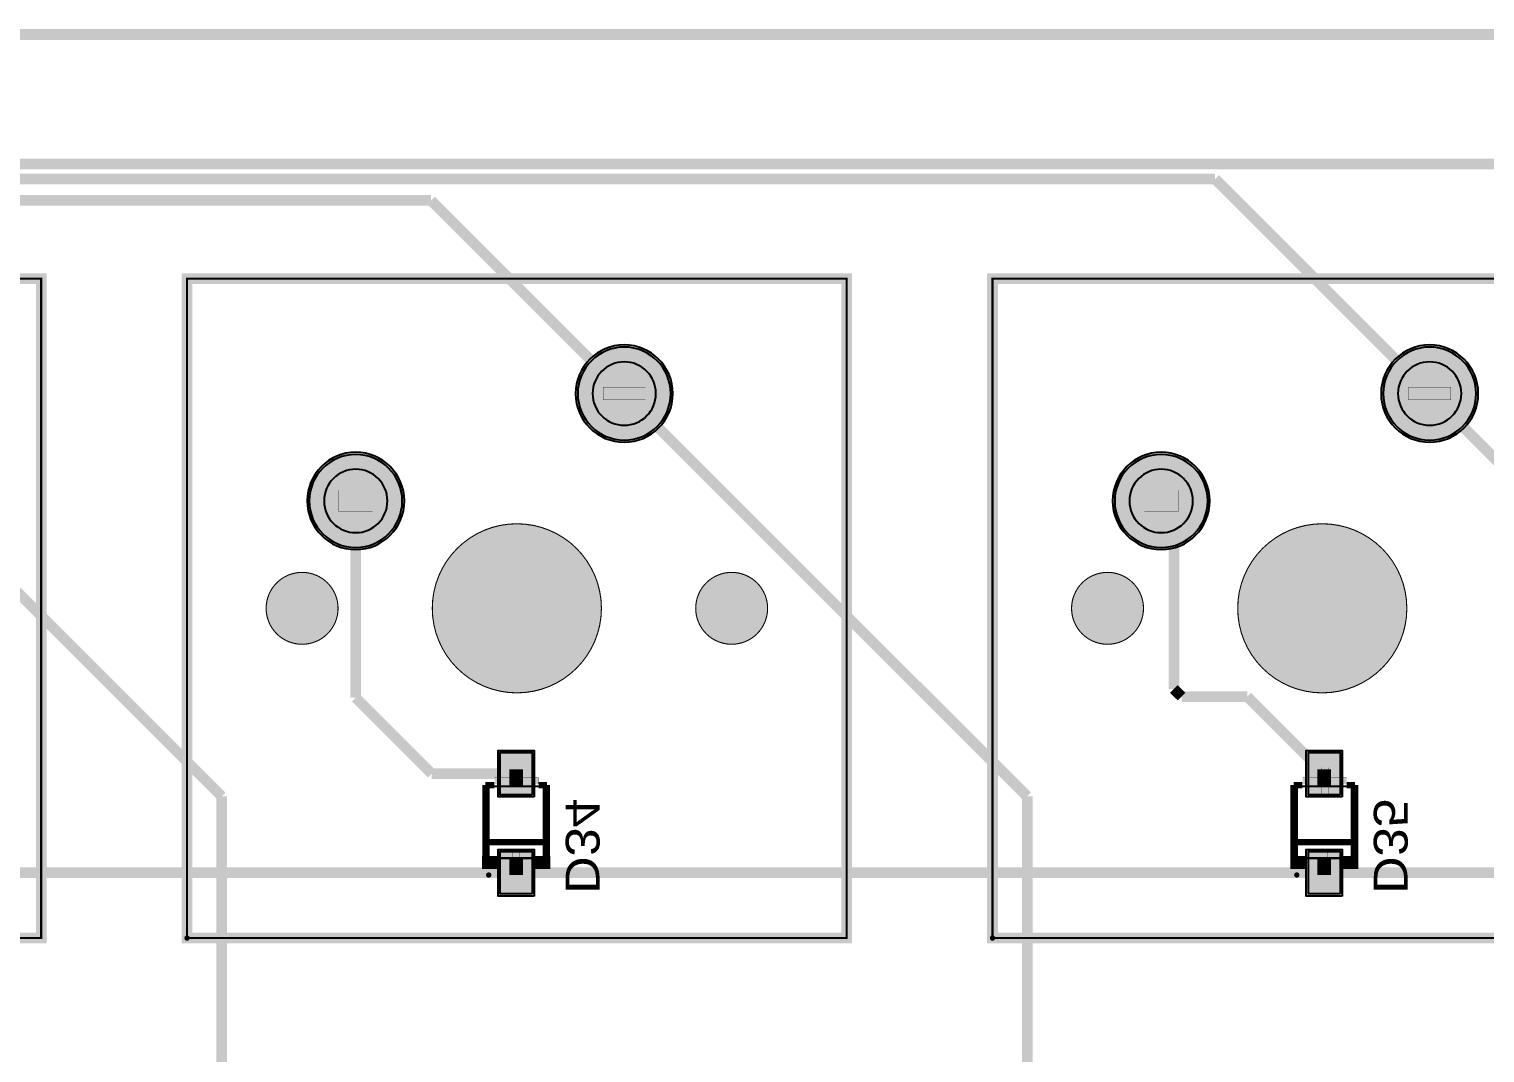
# Model space of a CAD drawing. Header units: millimetres. Extents: x 0 to 199, y -7 to 103.
# Drawn here: x 97.26 to 131.69, y 79.28 to 103.49 of the extents above; entities that cross this region are included whole.
import ezdxf
from ezdxf.enums import TextEntityAlignment as Align

# ---------------------------------------------------------------- set-up
doc = ezdxf.new("R2010")
doc.units = ezdxf.units.MM
doc.header["$MEASUREMENT"] = 0
for name, color, linetype, true_color in [('Board-Outline-Layer', 7, 'Continuous', 0xff00ff), ('Bottom-Layer', 7, 'Continuous', 0x0000ff), ('Bottom-Paste-Mask-Layer', 7, 'Continuous', 0x800000), ('Bottom-Silkscreen-Layer', 7, 'Continuous', 0x66cc33), ('Bottom-Solder-Mask-Layer', 7, 'Continuous', 0xaa00ff), ('Component-Marking-Layer', 7, 'Continuous', 0x66ffcc), ('Component-Shape-Layer', 7, 'Continuous', 0x00cccc), ('Document-Layer', 7, 'Continuous', 0xffffff), ('Hole-Layer', 7, 'Continuous', 0x222222), ('Multi-Layer', 7, 'Continuous', 0xc0c0c0), ('Pin-Floating-Layer', 7, 'Continuous', 0xff99ff), ('Pin-Soldering-Layer', 7, 'Continuous', 0xcc9999), ('Top-Layer', 7, 'Continuous', 0xff0000), ('Top-Paste-Mask-Layer', 7, 'Continuous', 0x808080), ('Top-Silkscreen-Layer', 7, 'Continuous', 0xffcc00), ('Top-Solder-Mask-Layer', 7, 'Continuous', 0x800080)]:
    doc.layers.add(name, color=color, linetype=linetype, true_color=true_color)
doc.styles.get("Standard").update_dxf_attribs({"font": 'arial.ttf'})

msp = doc.modelspace()

# ---------------------------------------------------------------- hatches: boundary and pattern name
at = {"layer": 'Bottom-Layer'}
for points in [[(110.232, 94.873, 1), (112.432, 94.873, 1)], [(129.282, 94.873, 1), (131.482, 94.873, 1)], [(103.882, 92.333, 1), (106.082, 92.333, 1)], [(122.932, 92.333, 1), (125.132, 92.333, 1)], [(109.151, 85.382), (108.401, 85.382), (108.401, 86.382), (109.151, 86.382)], [(128.264, 85.382), (127.514, 85.382), (127.514, 86.382), (128.264, 86.382)], [(109.151, 83.037), (108.401, 83.037), (108.401, 84.037), (109.151, 84.037)], [(128.264, 83.037), (127.514, 83.037), (127.514, 84.037), (128.264, 84.037)]]:
    msp.add_hatch(color=256, dxfattribs=at).paths.add_polyline_path(points)
at = {"layer": 'Bottom-Paste-Mask-Layer'}
for points in [[(110.232, 94.873, 1), (112.432, 94.873, 1)], [(129.282, 94.873, 1), (131.482, 94.873, 1)], [(103.882, 92.333, 1), (106.082, 92.333, 1)], [(122.932, 92.333, 1), (125.132, 92.333, 1)], [(109.151, 85.382), (108.401, 85.382), (108.401, 86.382), (109.151, 86.382)], [(128.264, 85.382), (127.514, 85.382), (127.514, 86.382), (128.264, 86.382)], [(109.151, 83.037), (108.401, 83.037), (108.401, 84.037), (109.151, 84.037)], [(128.264, 83.037), (127.514, 83.037), (127.514, 84.037), (128.264, 84.037)]]:
    msp.add_hatch(color=256, dxfattribs=at).paths.add_polyline_path(points)
at = {"layer": 'Bottom-Silkscreen-Layer'}
for points in [[(107.973, 83.934), (108.326, 83.934), (108.326, 83.629), (107.973, 83.629)], [(107.973, 83.934), (108.326, 83.934), (108.326, 83.629), (107.973, 83.629)], [(109.578, 83.934), (109.578, 83.629), (109.226, 83.629), (109.226, 83.934)], [(109.578, 83.934), (109.578, 83.629), (109.226, 83.629), (109.226, 83.934)], [(127.087, 83.934), (127.439, 83.934), (127.439, 83.629), (127.087, 83.629)], [(127.087, 83.934), (127.439, 83.934), (127.439, 83.629), (127.087, 83.629)], [(128.692, 83.934), (128.692, 83.629), (128.339, 83.629), (128.339, 83.934)], [(128.692, 83.934), (128.692, 83.629), (128.339, 83.629), (128.339, 83.934)]]:
    msp.add_hatch(color=256, dxfattribs=at).paths.add_polyline_path(points)
at = {"layer": 'Bottom-Solder-Mask-Layer'}
for points in [[(110.182, 94.873, 1), (112.482, 94.873, 1)], [(129.232, 94.873, 1), (131.532, 94.873, 1)], [(103.832, 92.333, 1), (106.132, 92.333, 1)], [(122.882, 92.333, 1), (125.182, 92.333, 1)], [(109.202, 85.331), (108.35, 85.331), (108.35, 86.433), (109.202, 86.433)], [(128.315, 85.331), (127.463, 85.331), (127.463, 86.433), (128.315, 86.433)], [(109.202, 82.986), (108.35, 82.986), (108.35, 84.087), (109.202, 84.087)], [(128.315, 82.986), (127.463, 82.986), (127.463, 84.087), (128.315, 84.087)]]:
    msp.add_hatch(color=256, dxfattribs=at).paths.add_polyline_path(points)
at = {"layer": 'Component-Marking-Layer'}
for points in [[(108.066, 83.484, 1), (108.186, 83.484, 1)], [(108.066, 83.484, 1), (108.186, 83.484, 1)], [(127.179, 83.484, 1), (127.299, 83.484, 1)], [(127.179, 83.484, 1), (127.299, 83.484, 1)], [(100.932, 81.993, 1), (101.052, 81.993, 1)], [(100.932, 81.993, 1), (101.052, 81.993, 1)], [(119.982, 81.993, 1), (120.102, 81.993, 1)], [(119.982, 81.993, 1), (120.102, 81.993, 1)]]:
    msp.add_hatch(color=256, dxfattribs=at).paths.add_polyline_path(points)
at = {"layer": 'Document-Layer'}
for points in [[(109.306, 85.792), (109.306, 85.636), (108.266, 85.636), (108.266, 85.792)], [(109.306, 85.792), (109.306, 85.636), (108.266, 85.636), (108.266, 85.792)], [(108.866, 86.024), (108.866, 85.4), (108.71, 85.4), (108.71, 86.024)], [(108.866, 86.024), (108.866, 85.4), (108.71, 85.4), (108.71, 86.024)], [(128.419, 85.792), (128.419, 85.636), (127.379, 85.636), (127.379, 85.792)], [(128.419, 85.792), (128.419, 85.636), (127.379, 85.636), (127.379, 85.792)], [(127.979, 86.024), (127.979, 85.4), (127.823, 85.4), (127.823, 86.024)], [(127.979, 86.024), (127.979, 85.4), (127.823, 85.4), (127.823, 86.024)], [(108.846, 83.484), (108.69, 83.484), (108.69, 84.108), (108.846, 84.108)], [(108.846, 83.484), (108.69, 83.484), (108.69, 84.108), (108.846, 84.108)], [(127.959, 83.484), (127.803, 83.484), (127.803, 84.108), (127.959, 84.108)], [(127.959, 83.484), (127.803, 83.484), (127.803, 84.108), (127.959, 84.108)]]:
    msp.add_hatch(color=256, dxfattribs=at).paths.add_polyline_path(points)
at = {"layer": 'Hole-Layer'}
for points in [[(110.582, 94.873, 1), (112.082, 94.873, 1)], [(129.632, 94.873, 1), (131.132, 94.873, 1)], [(104.232, 92.333, 1), (105.732, 92.333, 1)], [(123.282, 92.333, 1), (124.782, 92.333, 1)]]:
    msp.add_hatch(color=256, dxfattribs=at).paths.add_polyline_path(points)
at = {"layer": 'Multi-Layer'}
for points in [[(110.232, 94.873, 1), (112.432, 94.873, 1)], [(110.232, 94.873, 1), (112.432, 94.873, 1)], [(110.232, 94.873, 1), (112.432, 94.873, 1)], [(129.282, 94.873, 1), (131.482, 94.873, 1)], [(129.282, 94.873, 1), (131.482, 94.873, 1)], [(129.282, 94.873, 1), (131.482, 94.873, 1)], [(103.882, 92.333, 1), (106.082, 92.333, 1)], [(103.882, 92.333, 1), (106.082, 92.333, 1)], [(103.882, 92.333, 1), (106.082, 92.333, 1)], [(122.932, 92.333, 1), (125.132, 92.333, 1)], [(122.932, 92.333, 1), (125.132, 92.333, 1)], [(122.932, 92.333, 1), (125.132, 92.333, 1)], [(106.792, 89.793, 1), (110.792, 89.793, 1)], [(106.792, 89.793, 1), (110.792, 89.793, 1)], [(125.842, 89.793, 1), (129.842, 89.793, 1)], [(125.842, 89.793, 1), (129.842, 89.793, 1)], [(102.862, 89.793, 1), (104.563, 89.793, 1)], [(102.862, 89.793, 1), (104.563, 89.793, 1)], [(113.022, 89.793, 1), (114.723, 89.793, 1)], [(113.022, 89.793, 1), (114.723, 89.793, 1)], [(121.912, 89.793, 1), (123.613, 89.793, 1)], [(121.912, 89.793, 1), (123.613, 89.793, 1)]]:
    msp.add_hatch(color=256, dxfattribs=at).paths.add_polyline_path(points)
at = {"layer": 'Pin-Floating-Layer'}
for points in [[(108.936, 85.694), (108.936, 85.574), (108.616, 85.574), (108.616, 85.694)], [(108.936, 85.694), (108.936, 85.574), (108.616, 85.574), (108.616, 85.694)], [(128.049, 85.694), (128.049, 85.574), (127.729, 85.574), (127.729, 85.694)], [(128.049, 85.694), (128.049, 85.574), (127.729, 85.574), (127.729, 85.694)], [(108.936, 83.894), (108.936, 83.774), (108.616, 83.774), (108.616, 83.894)], [(108.936, 83.894), (108.936, 83.774), (108.616, 83.774), (108.616, 83.894)], [(128.049, 83.894), (128.049, 83.774), (127.729, 83.774), (127.729, 83.894)], [(128.049, 83.894), (128.049, 83.774), (127.729, 83.774), (127.729, 83.894)]]:
    msp.add_hatch(color=256, dxfattribs=at).paths.add_polyline_path(points)
at = {"layer": 'Pin-Soldering-Layer'}
for points in [[(110.832, 95.023), (111.832, 95.023), (111.832, 94.723), (110.832, 94.723)], [(110.832, 95.023), (111.832, 95.023), (111.832, 94.723), (110.832, 94.723)], [(129.882, 95.023), (130.882, 95.023), (130.882, 94.723), (129.882, 94.723)], [(129.882, 95.023), (130.882, 95.023), (130.882, 94.723), (129.882, 94.723)], [(104.582, 92.583), (105.382, 92.583), (105.382, 92.083), (104.582, 92.083)], [(104.582, 92.583), (105.382, 92.583), (105.382, 92.083), (104.582, 92.083)], [(123.632, 92.583), (124.432, 92.583), (124.432, 92.083), (123.632, 92.083)], [(123.632, 92.583), (124.432, 92.583), (124.432, 92.083), (123.632, 92.083)], [(108.936, 85.984), (108.936, 85.684), (108.616, 85.684), (108.616, 85.984)], [(108.936, 85.984), (108.936, 85.684), (108.616, 85.684), (108.616, 85.984)], [(128.049, 85.984), (128.049, 85.684), (127.729, 85.684), (127.729, 85.984)], [(128.049, 85.984), (128.049, 85.684), (127.729, 85.684), (127.729, 85.984)], [(108.936, 83.784), (108.936, 83.484), (108.616, 83.484), (108.616, 83.784)], [(108.936, 83.784), (108.936, 83.484), (108.616, 83.484), (108.616, 83.784)], [(128.049, 83.784), (128.049, 83.484), (127.729, 83.484), (127.729, 83.784)], [(128.049, 83.784), (128.049, 83.484), (127.729, 83.484), (127.729, 83.784)]]:
    msp.add_hatch(color=256, dxfattribs=at).paths.add_polyline_path(points)
at = {"layer": 'Top-Layer'}
for points in [[(110.232, 94.873, 1), (112.432, 94.873, 1)], [(129.282, 94.873, 1), (131.482, 94.873, 1)], [(103.882, 92.333, 1), (106.082, 92.333, 1)], [(122.932, 92.333, 1), (125.132, 92.333, 1)]]:
    msp.add_hatch(color=256, dxfattribs=at).paths.add_polyline_path(points)
at = {"layer": 'Top-Paste-Mask-Layer'}
for points in [[(110.232, 94.873, 1), (112.432, 94.873, 1)], [(129.282, 94.873, 1), (131.482, 94.873, 1)], [(103.882, 92.333, 1), (106.082, 92.333, 1)], [(122.932, 92.333, 1), (125.132, 92.333, 1)]]:
    msp.add_hatch(color=256, dxfattribs=at).paths.add_polyline_path(points)
at = {"layer": 'Top-Solder-Mask-Layer'}
for points in [[(110.182, 94.873, 1), (112.482, 94.873, 1)], [(129.232, 94.873, 1), (131.532, 94.873, 1)], [(103.832, 92.333, 1), (106.132, 92.333, 1)], [(122.882, 92.333, 1), (125.182, 92.333, 1)]]:
    msp.add_hatch(color=256, dxfattribs=at).paths.add_polyline_path(points)

# ---------------------------------------------------------------- linework, layer by layer
at = {"layer": 'Board-Outline-Layer', "const_width": 0.254}
msp.add_lwpolyline([(-0.032, 3.019), (-0.032, 100.367, -0.414), (2.968, 103.367), (195.568, 103.367), (195.568, 103.367, -0.414), (198.568, 100.367), (198.568, 100.367), (198.568, 3.019), (198.568, 3.019, -0.414), (195.568, 0.019), (195.568, 0.019), (2.968, 0.019, -0.414)], format="xyb", close=True, dxfattribs=at)
at = {"layer": 'Bottom-Layer'}
for points in [[(110.232, 94.873, 1), (112.432, 94.873), (112.432, 94.873, 1), (110.232, 94.873)], [(129.282, 94.873, 1), (131.482, 94.873), (131.482, 94.873, 1), (129.282, 94.873)], [(103.882, 92.333, 1), (106.082, 92.333), (106.082, 92.333, 1), (103.882, 92.333)], [(122.932, 92.333, 1), (125.132, 92.333), (125.132, 92.333, 1), (122.932, 92.333)]]:
    msp.add_lwpolyline(points, format="xyb", dxfattribs=at)
at = {"layer": 'Bottom-Layer', "const_width": 0.254}
for points in [[(104.982, 92.333), (104.982, 87.677)], [(124.032, 92.333), (124.333, 92.032)], [(124.333, 92.032), (124.333, 87.884)], [(104.982, 87.677), (106.778, 85.882)], [(124.333, 87.884), (124.513, 87.705)], [(124.513, 87.705), (126.066, 87.705)], [(126.066, 87.705), (127.889, 85.882)], [(106.778, 85.882), (108.776, 85.882)], [(89.662, 83.537), (108.776, 83.537)], [(108.776, 83.537), (127.889, 83.537)], [(127.889, 83.537), (133.067, 83.537)]]:
    msp.add_lwpolyline(points, dxfattribs=at)
at = {"layer": 'Bottom-Layer'}
for points in [[(109.151, 85.382), (108.401, 85.382), (108.401, 86.382), (109.151, 86.382)], [(128.264, 85.382), (127.514, 85.382), (127.514, 86.382), (128.264, 86.382)], [(109.151, 83.037), (108.401, 83.037), (108.401, 84.037), (109.151, 84.037)], [(128.264, 83.037), (127.514, 83.037), (127.514, 84.037), (128.264, 84.037)]]:
    msp.add_lwpolyline(points, close=True, dxfattribs=at)
at = {"layer": 'Bottom-Paste-Mask-Layer'}
for points in [[(110.232, 94.873, 1), (112.432, 94.873), (112.432, 94.873, 1), (110.232, 94.873)], [(129.282, 94.873, 1), (131.482, 94.873), (131.482, 94.873, 1), (129.282, 94.873)], [(103.882, 92.333, 1), (106.082, 92.333), (106.082, 92.333, 1), (103.882, 92.333)], [(122.932, 92.333, 1), (125.132, 92.333), (125.132, 92.333, 1), (122.932, 92.333)]]:
    msp.add_lwpolyline(points, format="xyb", dxfattribs=at)
for points in [[(109.151, 85.382), (108.401, 85.382), (108.401, 86.382), (109.151, 86.382)], [(128.264, 85.382), (127.514, 85.382), (127.514, 86.382), (128.264, 86.382)], [(109.151, 83.037), (108.401, 83.037), (108.401, 84.037), (109.151, 84.037)], [(128.264, 83.037), (127.514, 83.037), (127.514, 84.037), (128.264, 84.037)]]:
    msp.add_lwpolyline(points, close=True, dxfattribs=at)
at = {"layer": 'Bottom-Silkscreen-Layer', "const_width": 0.152}
for points in [[(108.05, 83.858), (108.05, 85.61)], [(108.05, 83.858), (108.05, 85.61)], [(108.05, 85.61), (108.256, 85.61)], [(108.05, 85.61), (108.256, 85.61)], [(109.502, 85.61), (109.306, 85.61)], [(109.502, 85.61), (109.306, 85.61)], [(109.502, 83.858), (109.502, 85.61)], [(109.502, 83.858), (109.502, 85.61)], [(127.163, 83.858), (127.163, 85.61)], [(127.163, 83.858), (127.163, 85.61)], [(127.163, 85.61), (127.369, 85.61)], [(127.163, 85.61), (127.369, 85.61)], [(128.615, 85.61), (128.419, 85.61)], [(128.615, 85.61), (128.419, 85.61)], [(128.615, 83.858), (128.615, 85.61)], [(128.615, 83.858), (128.615, 85.61)], [(109.502, 84.262), (108.05, 84.262)], [(109.502, 84.262), (108.05, 84.262)], [(128.615, 84.262), (127.163, 84.262)], [(128.615, 84.262), (127.163, 84.262)]]:
    msp.add_lwpolyline(points, dxfattribs=at)
at = {"layer": 'Bottom-Silkscreen-Layer', "const_width": 0.00508}
for points in [[(107.973, 83.934), (108.326, 83.934), (108.326, 83.629), (107.973, 83.629)], [(107.973, 83.934), (108.326, 83.934), (108.326, 83.629), (107.973, 83.629)], [(109.578, 83.934), (109.578, 83.629), (109.226, 83.629), (109.226, 83.934)], [(109.578, 83.934), (109.578, 83.629), (109.226, 83.629), (109.226, 83.934)], [(127.087, 83.934), (127.439, 83.934), (127.439, 83.629), (127.087, 83.629)], [(127.087, 83.934), (127.439, 83.934), (127.439, 83.629), (127.087, 83.629)], [(128.692, 83.934), (128.692, 83.629), (128.339, 83.629), (128.339, 83.934)], [(128.692, 83.934), (128.692, 83.629), (128.339, 83.629), (128.339, 83.934)]]:
    msp.add_lwpolyline(points, close=True, dxfattribs=at)
at = {"layer": 'Bottom-Solder-Mask-Layer'}
for points in [[(110.182, 94.873, 1), (112.482, 94.873, 1)], [(129.232, 94.873, 1), (131.532, 94.873, 1)], [(103.832, 92.333, 1), (106.132, 92.333, 1)], [(122.882, 92.333, 1), (125.182, 92.333, 1)]]:
    msp.add_lwpolyline(points, format="xyb", close=True, dxfattribs=at)
for points in [[(109.202, 85.331), (108.35, 85.331), (108.35, 86.433), (109.202, 86.433)], [(128.315, 85.331), (127.463, 85.331), (127.463, 86.433), (128.315, 86.433)], [(109.202, 82.986), (108.35, 82.986), (108.35, 84.087), (109.202, 84.087)], [(128.315, 82.986), (127.463, 82.986), (127.463, 84.087), (128.315, 84.087)]]:
    msp.add_lwpolyline(points, close=True, dxfattribs=at)
at = {"layer": 'Component-Marking-Layer', "const_width": 0.00508}
for points in [[(108.066, 83.484, 1), (108.186, 83.484, 1)], [(108.066, 83.484, 1), (108.186, 83.484, 1)], [(127.179, 83.484, 1), (127.299, 83.484, 1)], [(127.179, 83.484, 1), (127.299, 83.484, 1)], [(100.932, 81.993, 1), (101.052, 81.993, 1)], [(100.932, 81.993, 1), (101.052, 81.993, 1)], [(119.982, 81.993, 1), (120.102, 81.993, 1)], [(119.982, 81.993, 1), (120.102, 81.993, 1)]]:
    msp.add_lwpolyline(points, format="xyb", close=True, dxfattribs=at)
at = {"layer": 'Component-Shape-Layer', "const_width": 0.0508}
for points in [[(81.942, 81.993), (81.942, 97.593), (97.542, 97.593), (97.542, 81.993)], [(81.942, 81.993), (81.942, 97.593), (97.542, 97.593), (97.542, 81.993)], [(100.992, 81.993), (100.992, 97.593), (116.592, 97.593), (116.592, 81.993)], [(100.992, 81.993), (100.992, 97.593), (116.592, 97.593), (116.592, 81.993)], [(120.042, 81.993), (120.042, 97.593), (135.642, 97.593), (135.642, 81.993)], [(120.042, 81.993), (120.042, 97.593), (135.642, 97.593), (135.642, 81.993)], [(109.426, 85.584), (109.426, 83.884), (108.126, 83.884), (108.126, 85.584)], [(109.426, 85.584), (109.426, 83.884), (108.126, 83.884), (108.126, 85.584)], [(128.539, 85.584), (128.539, 83.884), (127.239, 83.884), (127.239, 85.584)], [(128.539, 85.584), (128.539, 83.884), (127.239, 83.884), (127.239, 85.584)]]:
    msp.add_lwpolyline(points, close=True, dxfattribs=at)
at = {"layer": 'Document-Layer', "const_width": 1.9}
for points in [[(107.842, 89.793, 1), (109.742, 89.793, 1)], [(107.842, 89.793, 1), (109.742, 89.793, 1)], [(126.892, 89.793, 1), (128.792, 89.793, 1)], [(126.892, 89.793, 1), (128.792, 89.793, 1)]]:
    msp.add_lwpolyline(points, format="xyb", close=True, dxfattribs=at)
at = {"layer": 'Document-Layer', "const_width": 0.8}
for points in [[(103.312, 89.793, 1), (104.112, 89.793), (104.112, 89.793, 1), (103.312, 89.793)], [(103.312, 89.793, 1), (104.112, 89.793), (104.112, 89.793, 1), (103.312, 89.793)], [(113.472, 89.793, 1), (114.273, 89.793), (114.273, 89.793, 1), (113.472, 89.793)], [(113.472, 89.793, 1), (114.273, 89.793), (114.273, 89.793, 1), (113.472, 89.793)], [(122.362, 89.793, 1), (123.162, 89.793), (123.162, 89.793, 1), (122.362, 89.793)], [(122.362, 89.793, 1), (123.162, 89.793), (123.162, 89.793, 1), (122.362, 89.793)]]:
    msp.add_lwpolyline(points, format="xyb", dxfattribs=at)
at = {"layer": 'Document-Layer', "const_width": 0.00508}
for points in [[(109.306, 85.792), (109.306, 85.636), (108.266, 85.636), (108.266, 85.792)], [(109.306, 85.792), (109.306, 85.636), (108.266, 85.636), (108.266, 85.792)], [(108.866, 86.024), (108.866, 85.4), (108.71, 85.4), (108.71, 86.024)], [(108.866, 86.024), (108.866, 85.4), (108.71, 85.4), (108.71, 86.024)], [(128.419, 85.792), (128.419, 85.636), (127.379, 85.636), (127.379, 85.792)], [(128.419, 85.792), (128.419, 85.636), (127.379, 85.636), (127.379, 85.792)], [(127.979, 86.024), (127.979, 85.4), (127.823, 85.4), (127.823, 86.024)], [(127.979, 86.024), (127.979, 85.4), (127.823, 85.4), (127.823, 86.024)], [(108.846, 83.484), (108.69, 83.484), (108.69, 84.108), (108.846, 84.108)], [(108.846, 83.484), (108.69, 83.484), (108.69, 84.108), (108.846, 84.108)], [(127.959, 83.484), (127.803, 83.484), (127.803, 84.108), (127.959, 84.108)], [(127.959, 83.484), (127.803, 83.484), (127.803, 84.108), (127.959, 84.108)]]:
    msp.add_lwpolyline(points, close=True, dxfattribs=at)
at = {"layer": 'Hole-Layer'}
for points in [[(110.582, 94.873, 1), (112.082, 94.873, 1)], [(129.632, 94.873, 1), (131.132, 94.873, 1)], [(104.232, 92.333, 1), (105.732, 92.333, 1)], [(123.282, 92.333, 1), (124.782, 92.333, 1)]]:
    msp.add_lwpolyline(points, format="xyb", close=True, dxfattribs=at)
at = {"layer": 'Multi-Layer'}
for points in [[(110.232, 94.873, 1), (112.432, 94.873), (112.432, 94.873, 1), (110.232, 94.873)], [(110.232, 94.873, 1), (112.432, 94.873), (112.432, 94.873, 1), (110.232, 94.873)], [(110.232, 94.873, 1), (112.432, 94.873), (112.432, 94.873, 1), (110.232, 94.873)], [(129.282, 94.873, 1), (131.482, 94.873), (131.482, 94.873, 1), (129.282, 94.873)], [(129.282, 94.873, 1), (131.482, 94.873), (131.482, 94.873, 1), (129.282, 94.873)], [(129.282, 94.873, 1), (131.482, 94.873), (131.482, 94.873, 1), (129.282, 94.873)], [(103.882, 92.333, 1), (106.082, 92.333), (106.082, 92.333, 1), (103.882, 92.333)], [(103.882, 92.333, 1), (106.082, 92.333), (106.082, 92.333, 1), (103.882, 92.333)], [(103.882, 92.333, 1), (106.082, 92.333), (106.082, 92.333, 1), (103.882, 92.333)], [(122.932, 92.333, 1), (125.132, 92.333), (125.132, 92.333, 1), (122.932, 92.333)], [(122.932, 92.333, 1), (125.132, 92.333), (125.132, 92.333, 1), (122.932, 92.333)], [(122.932, 92.333, 1), (125.132, 92.333), (125.132, 92.333, 1), (122.932, 92.333)]]:
    msp.add_lwpolyline(points, format="xyb", dxfattribs=at)
at = {"layer": 'Multi-Layer', "const_width": 0.0254}
for points in [[(106.792, 89.793, 1), (110.792, 89.793, 1)], [(106.792, 89.793, 1), (110.792, 89.793, 1)], [(125.842, 89.793, 1), (129.842, 89.793, 1)], [(125.842, 89.793, 1), (129.842, 89.793, 1)], [(102.862, 89.793, 1), (104.563, 89.793, 1)], [(102.862, 89.793, 1), (104.563, 89.793, 1)], [(113.022, 89.793, 1), (114.723, 89.793, 1)], [(113.022, 89.793, 1), (114.723, 89.793, 1)], [(121.912, 89.793, 1), (123.613, 89.793, 1)], [(121.912, 89.793, 1), (123.613, 89.793, 1)]]:
    msp.add_lwpolyline(points, format="xyb", close=True, dxfattribs=at)
at = {"layer": 'Pin-Floating-Layer', "const_width": 0.00508}
for points in [[(108.936, 85.694), (108.936, 85.574), (108.616, 85.574), (108.616, 85.694)], [(108.936, 85.694), (108.936, 85.574), (108.616, 85.574), (108.616, 85.694)], [(128.049, 85.694), (128.049, 85.574), (127.729, 85.574), (127.729, 85.694)], [(128.049, 85.694), (128.049, 85.574), (127.729, 85.574), (127.729, 85.694)], [(108.936, 83.894), (108.936, 83.774), (108.616, 83.774), (108.616, 83.894)], [(108.936, 83.894), (108.936, 83.774), (108.616, 83.774), (108.616, 83.894)], [(128.049, 83.894), (128.049, 83.774), (127.729, 83.774), (127.729, 83.894)], [(128.049, 83.894), (128.049, 83.774), (127.729, 83.774), (127.729, 83.894)]]:
    msp.add_lwpolyline(points, close=True, dxfattribs=at)
at = {"layer": 'Pin-Soldering-Layer', "const_width": 0.00508}
for points in [[(110.832, 95.023), (111.832, 95.023), (111.832, 94.723), (110.832, 94.723)], [(110.832, 95.023), (111.832, 95.023), (111.832, 94.723), (110.832, 94.723)], [(129.882, 95.023), (130.882, 95.023), (130.882, 94.723), (129.882, 94.723)], [(129.882, 95.023), (130.882, 95.023), (130.882, 94.723), (129.882, 94.723)], [(104.582, 92.583), (105.382, 92.583), (105.382, 92.083), (104.582, 92.083)], [(104.582, 92.583), (105.382, 92.583), (105.382, 92.083), (104.582, 92.083)], [(123.632, 92.583), (124.432, 92.583), (124.432, 92.083), (123.632, 92.083)], [(123.632, 92.583), (124.432, 92.583), (124.432, 92.083), (123.632, 92.083)], [(108.936, 85.984), (108.936, 85.684), (108.616, 85.684), (108.616, 85.984)], [(108.936, 85.984), (108.936, 85.684), (108.616, 85.684), (108.616, 85.984)], [(128.049, 85.984), (128.049, 85.684), (127.729, 85.684), (127.729, 85.984)], [(128.049, 85.984), (128.049, 85.684), (127.729, 85.684), (127.729, 85.984)], [(108.936, 83.784), (108.936, 83.484), (108.616, 83.484), (108.616, 83.784)], [(108.936, 83.784), (108.936, 83.484), (108.616, 83.484), (108.616, 83.784)], [(128.049, 83.784), (128.049, 83.484), (127.729, 83.484), (127.729, 83.784)], [(128.049, 83.784), (128.049, 83.484), (127.729, 83.484), (127.729, 83.784)]]:
    msp.add_lwpolyline(points, close=True, dxfattribs=at)
at = {"layer": 'Top-Layer', "const_width": 0.254}
for points in [[(153.526, 100.305), (9.246, 100.305)], [(125.307, 99.949), (9.525, 99.949)], [(130.382, 94.873), (125.307, 99.949)], [(106.765, 99.441), (9.398, 99.441)], [(111.332, 94.873), (106.765, 99.441)], [(92.282, 94.873), (101.812, 85.344)], [(111.332, 94.873), (120.863, 85.343)], [(130.382, 94.873), (139.914, 85.342)], [(101.812, 85.344), (101.812, 75.829)], [(120.863, 85.343), (120.863, 75.829)]]:
    msp.add_lwpolyline(points, dxfattribs=at)
at = {"layer": 'Top-Layer'}
for points in [[(110.232, 94.873, 1), (112.432, 94.873), (112.432, 94.873, 1), (110.232, 94.873)], [(129.282, 94.873, 1), (131.482, 94.873), (131.482, 94.873, 1), (129.282, 94.873)], [(103.882, 92.333, 1), (106.082, 92.333), (106.082, 92.333, 1), (103.882, 92.333)], [(122.932, 92.333, 1), (125.132, 92.333), (125.132, 92.333, 1), (122.932, 92.333)]]:
    msp.add_lwpolyline(points, format="xyb", dxfattribs=at)
at = {"layer": 'Top-Paste-Mask-Layer'}
for points in [[(110.232, 94.873, 1), (112.432, 94.873), (112.432, 94.873, 1), (110.232, 94.873)], [(129.282, 94.873, 1), (131.482, 94.873), (131.482, 94.873, 1), (129.282, 94.873)], [(103.882, 92.333, 1), (106.082, 92.333), (106.082, 92.333, 1), (103.882, 92.333)], [(122.932, 92.333, 1), (125.132, 92.333), (125.132, 92.333, 1), (122.932, 92.333)]]:
    msp.add_lwpolyline(points, format="xyb", dxfattribs=at)
at = {"layer": 'Top-Silkscreen-Layer', "const_width": 0.254}
for points in [[(81.942, 97.593), (97.542, 97.593), (97.542, 81.993), (81.942, 81.993)], [(81.942, 97.593), (97.542, 97.593), (97.542, 81.993), (81.942, 81.993)], [(100.992, 97.593), (116.592, 97.593), (116.592, 81.993), (100.992, 81.993)], [(100.992, 97.593), (116.592, 97.593), (116.592, 81.993), (100.992, 81.993)], [(120.042, 97.593), (135.642, 97.593), (135.642, 81.993), (120.042, 81.993)], [(120.042, 97.593), (135.642, 97.593), (135.642, 81.993), (120.042, 81.993)]]:
    msp.add_lwpolyline(points, close=True, dxfattribs=at)
at = {"layer": 'Top-Solder-Mask-Layer'}
for points in [[(110.182, 94.873, 1), (112.482, 94.873, 1)], [(129.232, 94.873, 1), (131.532, 94.873, 1)], [(103.832, 92.333, 1), (106.132, 92.333, 1)], [(122.882, 92.333, 1), (125.182, 92.333, 1)]]:
    msp.add_lwpolyline(points, format="xyb", close=True, dxfattribs=at)

# ---------------------------------------------------------------- texts
at = {"layer": 'Bottom-Silkscreen-Layer', "text_generation_flag": 2, "width": 1.1}
for s, p in [('D34', (109.708, 83.037)), ('D35', (128.821, 83.037))]:
    msp.add_text(s, height=0.8001, rotation=-90, dxfattribs=at).set_placement(p, align=Align.BOTTOM_LEFT)

doc.saveas('drawing.dxf')
